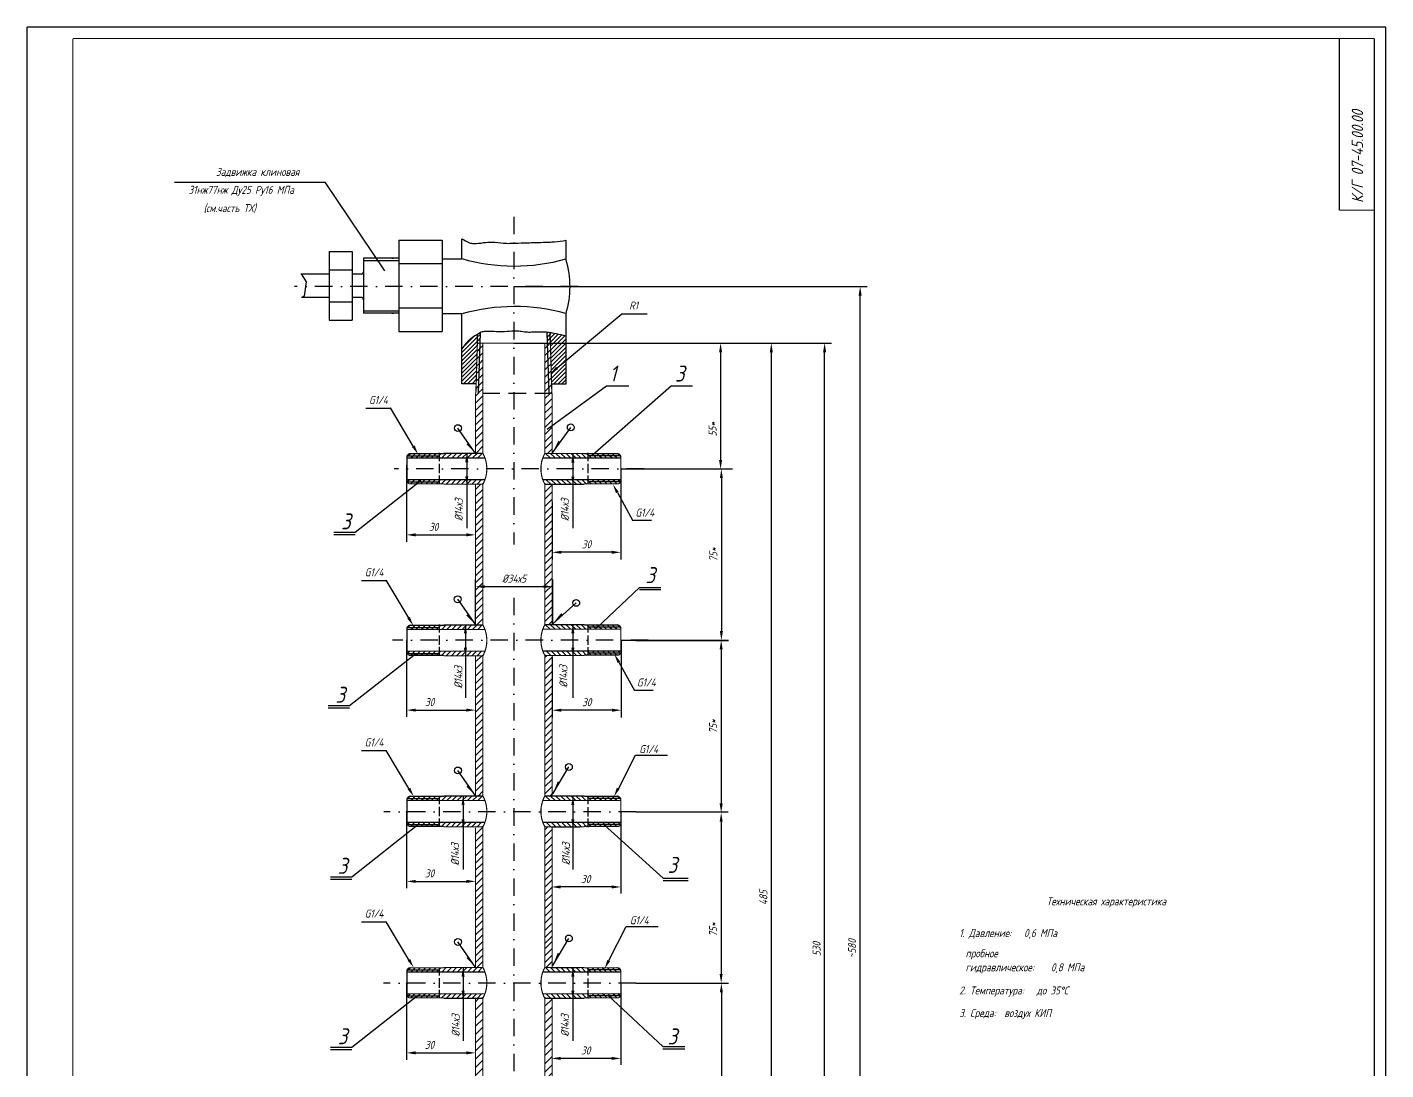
# Model space of a CAD drawing. Extents: x 124 to 1388, y 594 to 1439.
# Drawn here: x 124 to 718, y 983 to 1439 of the extents above; entities that cross this region are included whole.
import ezdxf
from ezdxf.enums import TextEntityAlignment as Align

# ---------------------------------------------------------------- set-up
doc = ezdxf.new("R2010")
doc.units = 0
doc.header["$LTSCALE"] = 0.6
doc.header["$MEASUREMENT"] = 0
doc.linetypes.add('DASHDOT', pattern=[25.4, 12.7, -6.35, 0, -6.35])
doc.linetypes.add('DASHED', pattern=[19.05, 12.7, -6.35])
doc.layers.get('0').update_dxf_attribs({"linetype": 'CONTINUOUS'})
doc.layers.get('DEFPOINTS').update_dxf_attribs({"linetype": 'CONTINUOUS'})
doc.styles.add('ROMANC', font='romanc', dxfattribs={"width": 0.8, "oblique": 15, "height": 3.5})
doc.dimstyles.get("Standard").update_dxf_attribs({"dimtxt": 0.18, "dimasz": 0.18, "dimexe": 0.18, "dimexo": 0.0625, "dimgap": 0.09, "dimtad": 0, "dimtih": 1, "dimtoh": 1, "dimdec": 4, "dimzin": 0, "dimdsep": 46, "dimtxsty": 'Standard', "dimcen": 0.09, "dimadec": 0, "dimazin": 0, "dimtfac": 1, "dimtdec": 4, "dimtofl": 0, "dimtmove": 0, "dimatfit": 3, "dimfxl": 0, "dimtolj": 1, "dimtzin": 0, "dimarcsym": 0})

# ---------------------------------------------------------------- blocks, each defined once
blk = doc.blocks.new('*X7')
at = {"color": 0}
for p, q in [((499.24, 495.65), (500.71, 497.12)), ((499.24, 492.06), (502.44, 495.26)), ((529.54, 493.62), (532.74, 496.82)), ((529.54, 490.03), (532.74, 493.23)), ((499.24, 488.46), (502.44, 491.66)), ((499.24, 484.87), (502.44, 488.07)), ((529.54, 486.43), (532.74, 489.63)), ((499.24, 481.28), (502.44, 484.48)), ((529.54, 482.84), (532.74, 486.04)), ((529.54, 479.25), (532.74, 482.45)), ((499.24, 477.69), (502.44, 480.89)), ((499.24, 474.1), (502.44, 477.3)), ((529.54, 475.66), (532.74, 478.86)), ((529.54, 472.07), (532.74, 475.27)), ((499.24, 470.5), (502.44, 473.7)), ((499.24, 466.91), (502.44, 470.11)), ((529.54, 468.47), (532.74, 471.67)), ((499.24, 463.32), (502.44, 466.52)), ((529.54, 464.88), (532.74, 468.08)), ((529.54, 461.29), (532.74, 464.49)), ((499.24, 459.73), (502.44, 462.93)), ((499.24, 456.13), (502.44, 459.33)), ((529.54, 457.7), (532.74, 460.9)), ((499.24, 452.54), (502.44, 455.74)), ((499.24, 448.95), (502.44, 452.15)), ((529.54, 454.11), (532.74, 457.31)), ((529.54, 450.51), (532.74, 453.71)), ((499.24, 445.36), (502.44, 448.56)), ((529.54, 446.92), (532.74, 450.12)), ((529.54, 443.33), (532.74, 446.53)), ((499.24, 441.77), (502.44, 444.97)), ((499.24, 438.17), (502.44, 441.37)), ((529.54, 439.74), (532.74, 442.94)), ((500.27, 435.62), (502.44, 437.78)), ((529.54, 436.15), (532.74, 439.35)), ((532.6, 435.62), (532.74, 435.75))]:
    blk.add_line(p, q, dxfattribs=at)
blk = doc.blocks.new('*D9')
at = {"color": 0, "linetype": 'ByBlock'}
for p, q in [((337.13, 1300.62), (475.98, 1300.62)), ((472.98, 774.54), (472.98, 1296.62)), ((337.13, 770.54), (475.98, 770.54))]:
    blk.add_line(p, q, dxfattribs=at)
for points in [[(472.32, 1296.62), (473.65, 1296.62), (472.98, 1300.62)], [(472.32, 774.54), (473.65, 774.54), (472.98, 770.54)]]:
    blk.add_solid(points, dxfattribs=at)
at = {"layer": 'DEFPOINTS', "color": 0, "linetype": 'ByBlock'}
for p in [(337.13, 1300.62), (472.98, 1300.62), (337.13, 770.54)]:
    blk.add_point(p, dxfattribs=at)
at = {"color": 0, "linetype": 'ByBlock', "style": 'ROMANC', "oblique": 15, "width": 0.8}
blk.add_text('530', height=3.5, rotation=90, dxfattribs=at).set_placement((469.48, 1035.58), align=Align.MIDDLE_CENTER)
blk = doc.blocks.new('*D10')
at = {"color": 0, "linetype": 'ByBlock'}
for p, q in [((337.13, 1300.62), (452.68, 1300.62)), ((449.68, 1296.62), (449.68, 819.54)), ((337.13, 815.54), (452.68, 815.54))]:
    blk.add_line(p, q, dxfattribs=at)
for points in [[(449.02, 1296.62), (450.35, 1296.62), (449.68, 1300.62)], [(449.02, 819.54), (450.35, 819.54), (449.68, 815.54)]]:
    blk.add_solid(points, dxfattribs=at)
at = {"layer": 'DEFPOINTS', "color": 0, "linetype": 'ByBlock'}
for p in [(337.13, 1300.62), (337.13, 815.54), (449.68, 815.54)]:
    blk.add_point(p, dxfattribs=at)
at = {"color": 0, "linetype": 'ByBlock', "style": 'ROMANC', "oblique": 15, "width": 0.8}
blk.add_text('485', height=3.5, rotation=90, dxfattribs=at).set_placement((446.18, 1058.08), align=Align.MIDDLE_CENTER)
blk = doc.blocks.new('*D11')
at = {"color": 0, "linetype": 'ByBlock'}
for p, q in [((337.13, 1325.36), (491.52, 1325.36)), ((488.52, 750.08), (488.52, 1321.36)), ((337.13, 746.08), (491.52, 746.08))]:
    blk.add_line(p, q, dxfattribs=at)
for points in [[(487.85, 1321.36), (489.19, 1321.36), (488.52, 1325.36)], [(487.85, 750.08), (489.19, 750.08), (488.52, 746.08)]]:
    blk.add_solid(points, dxfattribs=at)
at = {"layer": 'DEFPOINTS', "color": 0, "linetype": 'ByBlock'}
for p in [(337.13, 1325.36), (488.52, 1325.36), (337.13, 746.08)]:
    blk.add_point(p, dxfattribs=at)
at = {"color": 0, "linetype": 'ByBlock', "style": 'ROMANC', "oblique": 15, "width": 0.8}
blk.add_text('~580', height=3.5, rotation=90, dxfattribs=at).set_placement((485.02, 1035.72), align=Align.MIDDLE_CENTER)
blk = doc.blocks.new('*X5')
at = {"color": 0}
for p, q in [((483.78, 596.09), (483.76, 596.12)), ((486.03, 596.09), (484.03, 598.09)), ((488.27, 596.09), (486.27, 598.09)), ((490.52, 596.09), (488.52, 598.09)), ((492.76, 596.09), (490.76, 598.09)), ((495.01, 596.09), (493.01, 598.09)), ((497.25, 596.09), (495.25, 598.09)), ((499.5, 596.09), (497.5, 598.09)), ((501.74, 596.09), (499.74, 598.09)), ((503.99, 596.09), (502.12, 597.96)), ((506.23, 596.09), (504.37, 597.96)), ((506.96, 597.62), (506.61, 597.96)), ((507.53, 597.04), (506.96, 597.62)), ((508.48, 596.09), (507.53, 597.04)), ((509.77, 597.04), (508.86, 597.96)), ((510.72, 596.09), (509.77, 597.04)), ((512.02, 597.04), (511.1, 597.96)), ((512.97, 596.09), (512.02, 597.04)), ((514.26, 597.04), (513.35, 597.96)), ((515.21, 596.09), (514.26, 597.04)), ((516.51, 597.04), (515.45, 598.1)), ((516.96, 596.6), (516.51, 597.04)), ((484.06, 584.59), (483.76, 584.89)), ((486.3, 584.59), (484.3, 586.59)), ((488.55, 584.59), (486.55, 586.59)), ((490.79, 584.59), (488.79, 586.59)), ((493.04, 584.59), (491.04, 586.59)), ((495.28, 584.59), (493.28, 586.59)), ((497.53, 584.59), (495.53, 586.59)), ((499.77, 584.59), (497.77, 586.59)), ((501.96, 584.65), (500.02, 586.59)), ((504.05, 584.8), (502.26, 586.59)), ((506.3, 584.8), (504.51, 586.59)), ((506.96, 586.39), (506.75, 586.59)), ((507.7, 585.64), (506.96, 586.39)), ((508.54, 584.8), (507.7, 585.64)), ((509.95, 585.64), (509, 586.59)), ((510.79, 584.8), (509.95, 585.64)), ((512.19, 585.64), (511.24, 586.59)), ((513.03, 584.8), (512.19, 585.64)), ((514.44, 585.64), (513.49, 586.59)), ((515.28, 584.8), (514.44, 585.64)), ((516.68, 585.64), (515.73, 586.59)), ((516.82, 585.51), (516.68, 585.64))]:
    blk.add_line(p, q, dxfattribs=at)
blk = doc.blocks.new('*X4')
at = {"color": 0}
for p, q in [((453.46, 506.89), (456.16, 509.59)), ((453.46, 503.75), (456.66, 506.95)), ((483.76, 508.9), (484.45, 509.59)), ((483.76, 505.76), (486.96, 508.96)), ((483.76, 502.61), (486.96, 505.81)), ((453.46, 500.6), (456.66, 503.8)), ((453.46, 497.46), (456.66, 500.66)), ((483.76, 499.47), (486.96, 502.67)), ((483.76, 496.33), (486.96, 499.53)), ((453.46, 494.32), (456.66, 497.52)), ((453.46, 491.17), (456.66, 494.37)), ((483.76, 493.19), (486.96, 496.39)), ((483.76, 490.04), (486.96, 493.24)), ((453.46, 488.03), (456.66, 491.23)), ((453.46, 484.89), (456.66, 488.09)), ((483.76, 486.9), (486.96, 490.1)), ((453.46, 481.74), (456.66, 484.94)), ((453.46, 478.6), (456.66, 481.8)), ((483.76, 483.76), (486.96, 486.96)), ((483.76, 480.61), (486.96, 483.81)), ((453.46, 475.46), (456.66, 478.66)), ((453.46, 472.31), (456.66, 475.51)), ((483.76, 477.47), (486.96, 480.67)), ((483.76, 474.33), (486.96, 477.53)), ((453.46, 469.17), (456.66, 472.37)), ((483.76, 471.18), (486.96, 474.38)), ((483.76, 468.04), (486.96, 471.24)), ((453.46, 466.03), (456.66, 469.23)), ((453.46, 462.89), (456.66, 466.09)), ((483.76, 464.9), (486.96, 468.1)), ((483.76, 461.75), (486.96, 464.95)), ((453.46, 459.74), (456.66, 462.94)), ((453.46, 456.6), (456.66, 459.8)), ((483.76, 458.61), (486.96, 461.81)), ((483.76, 455.47), (486.96, 458.67)), ((453.46, 453.46), (456.66, 456.66)), ((453.46, 450.31), (456.66, 453.51)), ((483.76, 452.33), (486.96, 455.53)), ((483.76, 449.18), (486.96, 452.38)), ((454.38, 448.09), (456.66, 450.37)), ((485.81, 448.09), (486.96, 449.24))]:
    blk.add_line(p, q, dxfattribs=at)
blk = doc.blocks.new('*X3')
at = {"color": 0}
for p, q in [((453.46, 582.32), (455.73, 584.59)), ((453.46, 579.18), (456.66, 582.38)), ((483.76, 584.33), (484.02, 584.59)), ((483.76, 581.19), (486.96, 584.39)), ((453.46, 576.04), (456.66, 579.24)), ((483.76, 578.05), (486.96, 581.25)), ((483.76, 574.91), (486.96, 578.11)), ((453.46, 572.89), (456.66, 576.09)), ((453.46, 569.75), (456.66, 572.95)), ((483.76, 571.76), (486.96, 574.96)), ((483.76, 568.62), (486.96, 571.82)), ((453.46, 566.61), (456.66, 569.81)), ((453.46, 563.46), (456.66, 566.66)), ((483.76, 565.48), (486.96, 568.68)), ((483.76, 562.33), (486.96, 565.53)), ((453.46, 560.32), (456.66, 563.52)), ((453.46, 557.18), (456.66, 560.38)), ((483.76, 559.19), (486.96, 562.39)), ((483.76, 556.05), (486.96, 559.25)), ((453.46, 554.03), (456.66, 557.23)), ((453.46, 550.89), (456.66, 554.09)), ((483.76, 552.9), (486.96, 556.1)), ((483.76, 549.76), (486.96, 552.96)), ((453.46, 547.75), (456.66, 550.95)), ((453.46, 544.61), (456.66, 547.81)), ((483.76, 546.62), (486.96, 549.82)), ((483.76, 543.47), (486.96, 546.67)), ((453.46, 541.46), (456.66, 544.66)), ((453.46, 538.32), (456.66, 541.52)), ((483.76, 540.33), (486.96, 543.53)), ((453.46, 535.18), (456.66, 538.38)), ((453.46, 532.03), (456.66, 535.23)), ((483.76, 537.19), (486.96, 540.39)), ((483.76, 534.05), (486.96, 537.25)), ((453.46, 528.89), (456.66, 532.09)), ((453.46, 525.75), (456.66, 528.95)), ((483.76, 530.9), (486.96, 534.1)), ((483.76, 527.76), (486.96, 530.96)), ((453.95, 523.09), (456.66, 525.8)), ((483.76, 524.62), (486.96, 527.82)), ((485.38, 523.09), (486.96, 524.67))]:
    blk.add_line(p, q, dxfattribs=at)
blk = doc.blocks.new('*X2')
at = {"color": 0}
for p, q in [((453.46, 623.18), (454.62, 624.34)), ((483.76, 622.05), (486.05, 624.34)), ((453.46, 620.04), (456.66, 623.24)), ((453.9, 617.34), (456.66, 620.1)), ((483.76, 618.91), (486.96, 622.11)), ((485.33, 617.34), (486.96, 618.97)), ((453.46, 616.9), (453.9, 617.34)), ((453.46, 613.75), (456.66, 616.95)), ((453.46, 610.61), (456.66, 613.81)), ((483.76, 615.77), (485.33, 617.34)), ((483.76, 612.62), (486.96, 615.82)), ((483.76, 609.48), (486.96, 612.68)), ((453.46, 607.47), (456.66, 610.67)), ((453.46, 604.32), (456.66, 607.52)), ((483.76, 606.34), (486.96, 609.54)), ((483.76, 603.19), (486.96, 606.39)), ((453.46, 601.18), (456.66, 604.38)), ((453.51, 598.09), (456.66, 601.24)), ((483.76, 600.05), (486.96, 603.25)), ((484.94, 598.09), (486.96, 600.11))]:
    blk.add_line(p, q, dxfattribs=at)
blk = doc.blocks.new('*X1')
at = {"color": 0}
for p, q in [((454.13, 642.72), (455.37, 643.96)), ((454.23, 645.96), (454.62, 646.34)), ((455.27, 640.72), (456.66, 642.1)), ((455.37, 643.96), (456.66, 645.24)), ((483.76, 644.05), (485, 645.3)), ((483.76, 640.91), (485.09, 642.25)), ((485, 645.3), (486.05, 646.34)), ((485.09, 642.25), (486.26, 643.41)), ((453.94, 636.24), (455.18, 637.48)), ((454.04, 639.48), (455.27, 640.72)), ((455.08, 634.24), (456.66, 635.81)), ((455.18, 637.48), (456.66, 638.96)), ((483.76, 637.77), (485.18, 639.19)), ((483.76, 634.62), (485.27, 636.14)), ((485.18, 639.19), (486.35, 640.36)), ((485.27, 636.14), (486.44, 637.31)), ((453.75, 629.76), (454.99, 631)), ((453.85, 633), (455.08, 634.24)), ((454.99, 631), (456.66, 632.67)), ((483.76, 631.48), (485.36, 633.09)), ((483.76, 628.34), (485.45, 630.03)), ((485.36, 633.09), (486.53, 634.25)), ((485.45, 630.03), (486.62, 631.2)), ((453.66, 626.53), (454.89, 627.76)), ((454.62, 624.34), (454.8, 624.52)), ((454.8, 624.52), (456.66, 626.38)), ((454.89, 627.76), (456.66, 629.53)), ((483.76, 625.2), (485.54, 626.98)), ((485.54, 626.98), (486.71, 628.15)), ((486.05, 624.34), (486.8, 625.09))]:
    blk.add_line(p, q, dxfattribs=at)
blk = doc.blocks.new('*X0')
at = {"color": 0}
for p, q in [((1209.95, 1251.26), (1210.13, 1251.44)), ((1210.01, 1249.52), (1211.17, 1250.69)), ((1210.06, 1247.77), (1211.22, 1248.94)), ((1210.85, 1246.78), (1211.28, 1247.2))]:
    blk.add_line(p, q, dxfattribs=at)

msp = doc.modelspace()

# ---------------------------------------------------------------- linework, layer by layer
for p, q in [((124.3437, 597.80823), (124.3437, 1438.80823)), ((718.3437, 1438.80823), (124.3437, 1438.80823)), ((718.3437, 597.80823), (718.3437, 1438.80823)), ((188.69164, 1371.056), (254.45337, 1371.056)), ((254.45337, 1371.056), (280.5703, 1332.20963)), ((286.8023, 1345.70863), (286.8023, 1305.70863)), ((286.8023, 1345.70863), (305.8023, 1345.70863)), ((305.8023, 1345.70863), (305.8023, 1305.70863)), ((314.3873, 1337.35641), (314.3873, 1346.20663)), ((359.9233, 1337.10156), (359.9233, 1345.64408)), ((256.3703, 1340.70863), (256.3703, 1310.70863)), ((266.3703, 1340.70863), (266.3703, 1310.70863)), ((286.8023, 1337.70863), (271.3703, 1337.70863)), ((271.3703, 1337.70863), (271.3703, 1313.70863)), ((271.3703, 1336.69941), (286.8023, 1336.69941)), ((283.7643, 1337.70863), (284.4643, 1337.70863)), ((314.3873, 1337.35641), (305.8023, 1337.35641)), ((256.3703, 1330.83863), (243.94289, 1330.83863)), ((270.3703, 1330.83863), (266.3703, 1330.83863)), ((286.8023, 1335.41863), (305.8023, 1335.41863)), ((256.3703, 1320.57863), (244.24308, 1320.57863)), ((270.3703, 1320.57863), (266.3703, 1320.57863)), ((271.3703, 1314.71784), (286.8023, 1314.71784)), ((286.8023, 1313.70863), (271.3703, 1313.70863)), ((283.7643, 1313.70863), (284.4643, 1313.70863)), ((286.8023, 1315.99863), (305.8023, 1315.99863)), ((314.3873, 1313.36584), (305.8023, 1313.36584)), ((314.3873, 1282.84263), (314.3873, 1313.36584)), ((355.99807, 1289.7283), (384.3733, 1313.35763)), ((359.9233, 1311.64563), (359.9233, 1313.52169)), ((359.9233, 1282.84263), (359.9233, 1313.52169)), ((384.3733, 1313.35763), (395.3803, 1313.35763)), ((286.8023, 1305.70863), (305.8023, 1305.70863)), ((321.15986, 1300.61863), (321.27457, 1304.51575)), ((321.71178, 1278.58332), (322.49375, 1305.14973)), ((352.54082, 1278.58332), (351.75411, 1305.31068)), ((353.09274, 1300.61863), (352.95965, 1305.14038)), ((320.4393, 1282.84263), (314.3873, 1282.84263)), ((351.6833, 1262.96863), (377.6793, 1281.91163)), ((353.8713, 1282.84263), (359.9233, 1282.84263)), ((405.99626, 1281.91163), (371.3833, 1251.48963)), ((377.6793, 1281.91163), (387.4273, 1281.91163)), ((405.99626, 1281.91163), (415.1743, 1281.91163)), ((272.3613, 1272.14863), (283.4273, 1272.14863)), ((293.16322, 1255.51718), (283.18229, 1272.24335)), ((320.56577, 1252.17463), (312.68524, 1263.42801)), ((353.98265, 1252.59415), (362.02055, 1263.73567)), ((304.68, 1249.04837), (304.68, 1252.55937)), ((304.68, 1243.66537), (304.68, 1247.81037)), ((305.3763, 1252.25413), (305.3763, 1252.38863)), ((323.5763, 1252.38963), (323.5763, 1252.38863)), ((368.8763, 1252.23413), (368.8763, 1252.36863)), ((369.592, 1249.04837), (369.592, 1252.55937)), ((369.592, 1243.66537), (369.592, 1247.81037)), ((304.68, 1239.05937), (304.68, 1242.73737)), ((369.592, 1239.05937), (369.592, 1242.73737)), ((390.4643, 1245.61863), (432.6443, 1245.61863)), ((296.50212, 1240.38325), (267.75248, 1217.73055)), ((305.3763, 1238.88863), (305.3763, 1239.09713)), ((368.8763, 1238.86863), (368.8763, 1239.07713)), ((382.36445, 1235.31086), (389.20016, 1222.94694)), ((267.75248, 1217.73055), (258.35356, 1217.73055)), ((397.3343, 1223.02463), (389.3713, 1223.02463)), ((267.75248, 1216.73055), (258.35356, 1216.73055)), ((270.4833, 1196.79563), (281.5493, 1196.79563)), ((291.28522, 1180.16418), (281.30429, 1196.89035)), ((320.46177, 1177.31763), (312.58124, 1188.57101)), ((373.2673, 1175.89463), (392.0183, 1193.78163)), ((392.0183, 1193.78163), (401.3943, 1193.78163)), ((392.0183, 1192.78163), (401.3943, 1192.78163)), ((354.09634, 1177.89218), (364.38864, 1186.99218)), ((304.68, 1174.03337), (304.68, 1177.54437)), ((305.3763, 1177.19713), (305.3763, 1177.33163)), ((368.8763, 1177.32313), (368.8763, 1177.45763)), ((369.592, 1173.99537), (369.592, 1177.50637)), ((304.68, 1168.65037), (304.68, 1172.79537)), ((369.592, 1168.61237), (369.592, 1172.75737)), ((294.05447, 1164.55734), (265.30484, 1141.90465)), ((304.68, 1164.04437), (304.68, 1167.72237)), ((369.592, 1164.00637), (369.592, 1167.68437)), ((305.3763, 1163.83163), (305.3763, 1164.04013)), ((368.8763, 1163.95763), (368.8763, 1164.16613)), ((383.02545, 1161.01786), (389.86116, 1148.65394)), ((397.9953, 1148.73163), (390.0323, 1148.73163)), ((265.30484, 1141.90465), (255.90591, 1141.90465)), ((265.30484, 1140.90465), (255.90591, 1140.90465)), ((270.4573, 1122.40863), (281.33481, 1122.40863)), ((291.25922, 1105.77718), (281.33481, 1122.40863)), ((382.72261, 1105.41851), (390.2903, 1120.30863)), ((390.2903, 1120.30863), (404.3613, 1120.30863)), ((320.54777, 1102.42963), (312.66724, 1113.68301)), ((354.15423, 1103.40356), (361.18613, 1115.20583)), ((304.68, 1099.01737), (304.68, 1102.52837)), ((305.3763, 1102.39013), (305.3763, 1102.52463)), ((368.8763, 1102.39013), (368.8763, 1102.52463)), ((369.592, 1098.93937), (369.592, 1102.45037)), ((304.68, 1093.63437), (304.68, 1097.77937)), ((369.592, 1093.55637), (369.592, 1097.70137)), ((390.4643, 1095.61863), (430.8393, 1095.61863)), ((295.03353, 1089.70984), (266.2839, 1067.05715)), ((304.68, 1089.02837), (304.68, 1092.70637)), ((305.3763, 1089.02463), (305.3763, 1089.23313)), ((368.8763, 1089.02463), (368.8763, 1089.23313)), ((369.592, 1088.95037), (369.592, 1092.62837)), ((376.5473, 1089.97063), (402.4093, 1066.54263)), ((266.2839, 1067.05715), (256.88498, 1067.05715)), ((266.2839, 1066.05715), (256.88498, 1066.05715)), ((402.4093, 1066.54263), (413.3889, 1066.54263)), ((402.4093, 1065.54263), (413.3889, 1065.54263)), ((270.4573, 1047.51563), (281.33481, 1047.51563)), ((291.25922, 1030.88418), (281.33481, 1047.51563)), ((378.61261, 1030.55151), (386.1803, 1045.44163)), ((386.1803, 1045.44163), (400.2513, 1045.44163)), ((354.15423, 1028.40356), (361.18613, 1040.20583)), ((320.54777, 1027.42963), (312.66724, 1038.68301)), ((304.68, 1024.03437), (304.68, 1027.54537)), ((304.68, 1018.65137), (304.68, 1022.79637)), ((305.3763, 1027.39013), (305.3763, 1027.52463)), ((368.8763, 1027.39013), (368.8763, 1027.52463)), ((369.592, 1023.98937), (369.592, 1027.50037)), ((369.592, 1018.60637), (369.592, 1022.75137)), ((304.68, 1014.04537), (304.68, 1017.72337)), ((369.592, 1014.00037), (369.592, 1017.67837)), ((390.4643, 1020.61863), (412.2613, 1020.61863)), ((295.03353, 1015.16951), (266.2839, 992.51682)), ((305.3763, 1014.02463), (305.3763, 1014.23313)), ((368.8763, 1014.02463), (368.8763, 1014.23313)), ((378.2958, 1015.26394), (402.22848, 992.98873)), ((266.2839, 992.51682), (256.88498, 992.51682)), ((402.22848, 992.98873), (411.84848, 992.98873)), ((402.22848, 991.98873), (411.84848, 991.98873)), ((266.2839, 991.51682), (256.88498, 991.51682))]:
    msp.add_line(p, q)
at = {"linetype": 'DASHDOT'}
for p, q in [((337.1263, 1355.89851), (337.1263, 1212.47063)), ((365.1653, 1325.42063), (241.1823, 1325.42063)), ((394.0443, 1245.61863), (284.8153, 1245.61863)), ((337.1263, 1189.18963), (337.1263, 724.55531)), ((395.8943, 1170.61863), (283.9923, 1170.61863)), ((390.4643, 1095.61863), (280.2393, 1095.61863)), ((390.4643, 1020.61863), (280.17283, 1020.61863)), ((390.4643, 1020.61863), (281.7103, 1020.61863))]:
    msp.add_line(p, q, dxfattribs=at)
at = {"linetype": 'Continuous'}
for p, q in [((256.3703, 1340.70863), (266.3703, 1340.70863)), ((256.3703, 1332.70863), (266.3703, 1332.70863)), ((256.3703, 1318.70863), (266.3703, 1318.70863)), ((256.3703, 1310.70863), (266.3703, 1310.70863)), ((290.3763, 1251.33863), (304.68, 1251.33863)), ((383.8763, 1251.31863), (369.592, 1251.31863)), ((290.3763, 1239.93863), (304.68, 1239.93863)), ((383.8763, 1239.91863), (369.592, 1239.91863)), ((290.3763, 1176.28163), (304.68, 1176.28163)), ((383.8763, 1176.40763), (369.592, 1176.40763)), ((290.3763, 1164.88163), (304.68, 1164.88163)), ((383.8763, 1165.00763), (369.592, 1165.00763)), ((290.3763, 1101.47463), (304.68, 1101.47463)), ((383.8763, 1101.47463), (369.592, 1101.47463)), ((290.3763, 1090.07463), (304.68, 1090.07463)), ((383.8763, 1090.07463), (369.592, 1090.07463)), ((290.3763, 1026.47463), (304.68, 1026.47463)), ((383.8763, 1026.47463), (369.592, 1026.47463)), ((290.3763, 1015.07463), (304.68, 1015.07463)), ((383.8763, 1015.07463), (369.592, 1015.07463))]:
    msp.add_line(p, q, dxfattribs=at)
at = {"color": 0}
for p, q in [((314.3873, 1296.47063), (321.23945, 1303.32278)), ((314.3873, 1294.67457), (321.18498, 1301.47226)), ((314.58701, 1298.46639), (319.54321, 1303.42259)), ((321.18498, 1301.47226), (322.42191, 1302.70919)), ((321.23945, 1303.32278), (322.47638, 1304.55971)), ((352.97767, 1304.52812), (353.50416, 1305.05461)), ((353.02902, 1302.78343), (355.03023, 1304.78464)), ((353.08038, 1301.03873), (356.52011, 1304.47847)), ((353.13173, 1299.29403), (357.9757, 1304.13801)), ((353.18308, 1297.54934), (359.39868, 1303.76493)), ((353.23444, 1295.80464), (359.9233, 1302.4935)), ((314.3873, 1292.87852), (321.13051, 1299.62174)), ((314.3873, 1291.08247), (321.07605, 1297.77122)), ((314.3873, 1289.28642), (321.02158, 1295.9207)), ((322.1274, 1300.61863), (322.36744, 1300.85867)), ((353.28579, 1294.05994), (359.9233, 1300.69745)), ((353.33715, 1292.31524), (359.9233, 1298.9014)), ((353.3885, 1290.57055), (359.9233, 1297.10535)), ((353.43986, 1288.82585), (359.9233, 1295.30929)), ((314.3873, 1287.49037), (320.96711, 1294.07018)), ((314.3873, 1285.69432), (320.91264, 1292.21966)), ((314.3873, 1283.89827), (320.85817, 1290.36914)), ((353.49121, 1287.08115), (359.9233, 1293.51324)), ((353.54256, 1285.33646), (359.9233, 1291.71719)), ((353.59392, 1283.59176), (359.9233, 1289.92114)), ((315.12771, 1282.84263), (320.8037, 1288.51862)), ((316.92376, 1282.84263), (320.74923, 1286.6681)), ((318.87376, 1282.84263), (320.69009, 1284.65896)), ((354.64084, 1282.84263), (359.9233, 1288.12509)), ((356.43689, 1282.84263), (359.9233, 1286.32904)), ((358.09489, 1282.84263), (359.9233, 1284.67104)), ((290.3763, 1245.33774), (290.07541, 1245.63863)), ((290.3763, 1245.33774), (290.07541, 1245.63863)), ((383.8763, 1245.31774), (384.17719, 1245.61863)), ((290.3763, 1170.28074), (290.07541, 1170.58163)), ((290.3763, 1170.28074), (290.07541, 1170.58163)), ((290.3763, 1095.47374), (290.07541, 1095.77463)), ((290.3763, 1095.47374), (290.07541, 1095.77463)), ((383.8763, 1095.47374), (384.17719, 1095.77463)), ((320.3763, 1085.729), (323.51593, 1088.86863)), ((350.6763, 1087.74119), (351.80373, 1088.86863)), ((350.6763, 1084.5981), (353.8763, 1087.7981)), ((320.3763, 1082.58591), (323.5763, 1085.78591)), ((320.3763, 1079.44282), (323.5763, 1082.64282)), ((350.6763, 1081.45501), (353.8763, 1084.65501)), ((350.6763, 1078.31192), (353.8763, 1081.51192)), ((320.3763, 1076.29973), (323.5763, 1079.49973)), ((320.3763, 1073.15664), (323.5763, 1076.35664)), ((350.6763, 1075.16884), (353.8763, 1078.36884)), ((350.6763, 1072.02575), (353.8763, 1075.22575)), ((320.3763, 1070.01355), (323.5763, 1073.21355)), ((320.3763, 1066.87046), (323.5763, 1070.07046)), ((350.6763, 1068.88266), (353.8763, 1072.08266)), ((320.3763, 1063.72737), (323.5763, 1066.92737)), ((320.3763, 1060.58428), (323.5763, 1063.78428)), ((350.6763, 1065.73957), (353.8763, 1068.93957)), ((350.6763, 1062.59648), (353.8763, 1065.79648)), ((320.3763, 1057.44119), (323.5763, 1060.64119)), ((320.3763, 1054.2981), (323.5763, 1057.4981)), ((350.6763, 1059.45339), (353.8763, 1062.65339)), ((350.6763, 1056.3103), (353.8763, 1059.5103)), ((320.3763, 1051.15501), (323.5763, 1054.35501)), ((350.6763, 1053.16721), (353.8763, 1056.36721)), ((350.6763, 1050.02412), (353.8763, 1053.22412)), ((320.3763, 1048.01192), (323.5763, 1051.21192)), ((320.3763, 1044.86884), (323.5763, 1048.06884)), ((350.6763, 1046.88103), (353.8763, 1050.08103)), ((350.6763, 1043.73794), (353.8763, 1046.93794)), ((320.3763, 1041.72575), (323.5763, 1044.92575)), ((320.3763, 1038.58266), (323.5763, 1041.78266)), ((350.70008, 1040.61863), (353.8763, 1043.79485)), ((350.70008, 1038.00063), (353.8763, 1041.17685)), ((353.84317, 1040.61863), (353.8763, 1040.65176)), ((320.3763, 1035.70266), (323.5763, 1038.90266)), ((320.3763, 1032.56066), (323.5763, 1035.76066)), ((350.6393, 1035.70266), (353.8393, 1038.90266)), ((350.6393, 1032.56066), (353.8393, 1035.76066)), ((320.3763, 1029.68066), (323.5763, 1032.88066)), ((320.97027, 1027.52463), (323.5763, 1030.13066)), ((350.6393, 1029.68066), (353.8393, 1032.88066)), ((351.23327, 1027.52463), (353.8393, 1030.13066)), ((290.3763, 1020.47374), (290.07541, 1020.77463)), ((290.3763, 1020.47374), (290.07541, 1020.77463))]:
    msp.add_line(p, q, dxfattribs=at)
at = {"color": 0, "linetype": 'ByBlock'}
for p, q in [((337.1263, 1300.61863), (432.6443, 1300.61863)), ((427.5003, 1296.61863), (427.5003, 1249.08489)), ((316.5403, 1252.38863), (316.5403, 1238.20363)), ((362.9163, 1252.36863), (362.9163, 1238.20363)), ((290.23141, 1247.19363), (290.23141, 1213.74463)), ((383.8763, 1245.61863), (383.8763, 1205.92463)), ((383.8763, 1245.61863), (431.0333, 1245.61863)), ((427.8533, 1241.61863), (427.8533, 1174.61863)), ((316.5403, 1238.20363), (316.5403, 1230.20363)), ((362.9163, 1238.20363), (362.9163, 1230.20363)), ((316.5403, 1230.20363), (316.5403, 1219.61963)), ((353.8763, 1231.15041), (353.8763, 1205.92463)), ((362.9163, 1230.20363), (362.9163, 1219.61963)), ((294.23141, 1216.74463), (317.03076, 1216.74463)), ((379.8763, 1209.10463), (357.8763, 1209.10463)), ((320.3763, 1177.43969), (320.3763, 1197.28063)), ((324.3763, 1194.10063), (350.09634, 1194.10063)), ((354.09634, 1177.89218), (354.09634, 1197.28063)), ((315.9463, 1177.60263), (315.9463, 1164.10263)), ((362.9163, 1177.60263), (362.9163, 1164.10263)), ((290.23141, 1170.54063), (290.23141, 1137.09163)), ((383.8763, 1170.61863), (431.0333, 1170.61863)), ((384.08819, 1170.61863), (384.08819, 1136.85763)), ((390.4643, 1170.60889), (430.9273, 1170.60889)), ((390.4643, 1170.60889), (412.1403, 1170.60889)), ((427.7473, 1166.60889), (427.7473, 1099.24089)), ((315.9463, 1164.10263), (315.9463, 1156.10263)), ((353.8763, 1163.23226), (353.8763, 1136.85763)), ((362.9163, 1164.10263), (362.9163, 1156.10263)), ((315.9463, 1156.10263), (315.9463, 1145.51863)), ((362.9163, 1156.10263), (362.9163, 1145.51863)), ((294.23141, 1140.09163), (317.03076, 1140.09163)), ((380.08819, 1140.03763), (357.8763, 1140.03763)), ((314.9153, 1102.52463), (314.9153, 1089.02463)), ((353.8763, 1102.52463), (365.9163, 1102.52463)), ((362.9163, 1102.52463), (362.9163, 1089.02463)), ((290.23141, 1095.61863), (290.23141, 1062.16963)), ((383.8763, 1095.61863), (383.8763, 1059.88163)), ((314.9153, 1089.02463), (314.9153, 1081.02463)), ((353.22184, 1089.02463), (365.9163, 1089.02463)), ((362.9163, 1089.02463), (362.9163, 1081.02463)), ((427.7473, 1091.24089), (427.7473, 1024.61863)), ((314.9153, 1081.02463), (314.9153, 1070.44063)), ((362.9163, 1081.02463), (362.9163, 1070.44063)), ((294.23141, 1065.16963), (317.03076, 1065.16963)), ((379.8763, 1062.73163), (357.22184, 1062.73163)), ((314.9153, 1027.52463), (314.9153, 1014.02463)), ((353.8763, 1027.52463), (365.9163, 1027.52463)), ((362.9163, 1027.52463), (362.9163, 1014.02463)), ((290.23141, 1020.61863), (290.23141, 987.16963)), ((383.8763, 1020.61863), (383.8763, 984.88163)), ((390.4643, 1020.61863), (431.0313, 1020.61863)), ((390.4643, 1020.61863), (430.9273, 1020.61863)), ((427.8513, 1016.61863), (427.8513, 949.61863)), ((314.9153, 1014.02463), (314.9153, 1006.02463)), ((353.22184, 1014.02463), (365.9163, 1014.02463)), ((362.9163, 1014.02463), (362.9163, 1006.02463)), ((314.9153, 1006.02463), (314.9153, 995.44063)), ((362.9163, 1006.02463), (362.9163, 995.44063)), ((294.23141, 990.16963), (317.03076, 990.16963)), ((379.8763, 987.73163), (357.22184, 987.73163))]:
    msp.add_line(p, q, dxfattribs=at)
at = {"linetype": 'DASHED'}
msp.add_line((353.8763, 1278.61863), (320.3763, 1278.61863), dxfattribs=at)
for points, const_width in [([(144.3437, 602.80823), (144.3437, 1433.80823)], 0.5), ([(713.3437, 1433.80823), (144.3437, 1433.80823)], 0.5), ([(698.0029, 1358.75323), (698.0029, 1434.06323)], 0.5), ([(713.3437, 602.80823), (713.3437, 1433.80823)], 0.5), ([(698.0029, 1358.75323), (713.0029, 1358.75323)], 0.5), ([(320.5123, 1278.61863), (321.15986, 1300.61863)], 0.5), ([(353.09274, 1300.61863), (321.15986, 1300.61863)], 0.5), ([(323.5763, 1252.38863), (323.5763, 1300.61863)], 0.5), ([(350.6763, 1252.36863), (350.6763, 1300.61863)], 0.5), ([(353.7403, 1278.61863), (353.09274, 1300.61863)], 0.5), ([(320.3763, 1252.36863), (320.3763, 1278.61863)], 0.5), ([(353.8763, 1252.36863), (353.8763, 1278.61863)], 0.5), ([(290.3763, 1251.33863), (291.2918, 1252.25413)], 0.5), ([(290.3763, 1239.93863), (290.3763, 1251.33863)], 0.5), ([(290.3763, 1250.38863), (324.48019, 1250.38863)], 0.5), ([(291.2918, 1252.25413), (306.3763, 1252.25413)], 0.5), ([(291.93896, 1252.3499), (292.03405, 1252.25413)], 0.5), ([(305.3763, 1252.25413), (305.3763, 1252.38863)], 0.5), ([(306.3763, 1252.38863), (323.5763, 1252.38863)], 0.5), ([(306.3763, 1252.25413), (306.3763, 1252.38863)], 0.5), ([(383.8763, 1250.36863), (349.77241, 1250.36863)], 0.5), ([(367.8763, 1252.36863), (350.6763, 1252.36863)], 0.5), ([(367.8763, 1252.23413), (367.8763, 1252.36863)], 0.5), ([(382.9608, 1252.23413), (367.8763, 1252.23413)], 0.5), ([(368.8763, 1252.23413), (368.8763, 1252.36863)], 0.5), ([(383.8763, 1251.31863), (382.9608, 1252.23413)], 0.5), ([(383.8763, 1239.91863), (383.8763, 1251.31863)], 0.5), ([(290.3763, 1240.88863), (324.48019, 1240.88863)], 0.5), ([(290.3763, 1239.93863), (291.2178, 1239.09713)], 0.5), ([(291.2178, 1239.09713), (306.3763, 1239.09713)], 0.5), ([(291.93896, 1239.07335), (291.96257, 1239.09713)], 0.25), ([(305.3763, 1238.88863), (305.3763, 1239.09713)], 0.5), ([(306.3763, 1238.88863), (306.3763, 1239.09713)], 0.5), ([(306.3763, 1238.88863), (323.5763, 1238.88863)], 0.5), ([(320.3763, 1177.73263), (320.3763, 1238.92563)], 0.5), ([(320.3763, 1177.36863), (320.3763, 1238.86863)], 0.5), ([(323.5763, 1177.58163), (323.5763, 1238.88863)], 0.5), ([(323.5763, 1177.33163), (323.5763, 1238.88863)], 0.5), ([(383.8763, 1240.86863), (349.77241, 1240.86863)], 0.5), ([(350.6763, 1177.45763), (350.6763, 1238.86863)], 0.5), ([(367.8763, 1238.86863), (350.6763, 1238.86863)], 0.5), ([(353.8763, 1177.36863), (353.8763, 1238.86863)], 0.5), ([(383.0348, 1239.07713), (367.8763, 1239.07713)], 0.5), ([(367.8763, 1238.86863), (367.8763, 1239.07713)], 0.5), ([(368.8763, 1238.86863), (368.8763, 1239.07713)], 0.5), ([(382.31364, 1239.05335), (382.29003, 1239.07713)], 0.25), ([(383.8763, 1239.91863), (383.0348, 1239.07713)], 0.5), ([(290.3763, 1176.28163), (291.2918, 1177.19713)], 0.5), ([(290.3763, 1164.88163), (290.3763, 1176.28163)], 0.5), ([(291.2918, 1177.19713), (306.3763, 1177.19713)], 0.5), ([(291.93896, 1177.2929), (292.03405, 1177.19713)], 0.5), ([(305.3763, 1177.19713), (305.3763, 1177.33163)], 0.5), ([(306.3763, 1177.33163), (323.5763, 1177.33163)], 0.5), ([(306.3763, 1177.19713), (306.3763, 1177.33163)], 0.5), ([(367.8763, 1177.45763), (350.6763, 1177.45763)], 0.5), ([(367.8763, 1177.32313), (367.8763, 1177.45763)], 0.5), ([(382.9608, 1177.32313), (367.8763, 1177.32313)], 0.5), ([(368.8763, 1177.32313), (368.8763, 1177.45763)], 0.5), ([(383.8763, 1176.40763), (382.9608, 1177.32313)], 0.5), ([(383.8763, 1165.00763), (383.8763, 1176.40763)], 0.5), ([(290.3763, 1175.33163), (324.48019, 1175.33163)], 0.5), ([(383.8763, 1175.45763), (349.77241, 1175.45763)], 0.5), ([(290.3763, 1165.83163), (324.48019, 1165.83163)], 0.5), ([(290.3763, 1164.88163), (291.2178, 1164.04013)], 0.5), ([(291.2178, 1164.04013), (306.3763, 1164.04013)], 0.5), ([(305.3763, 1163.83163), (305.3763, 1164.04013)], 0.5), ([(306.3763, 1163.83163), (306.3763, 1164.04013)], 0.5), ([(383.8763, 1165.95763), (349.77241, 1165.95763)], 0.5), ([(383.0348, 1164.16613), (367.8763, 1164.16613)], 0.5), ([(367.8763, 1163.95763), (367.8763, 1164.16613)], 0.5), ([(368.8763, 1163.95763), (368.8763, 1164.16613)], 0.5), ([(382.31364, 1164.14235), (382.29003, 1164.16613)], 0.25), ([(383.8763, 1165.00763), (383.0348, 1164.16613)], 0.5), ([(291.93896, 1164.01635), (291.96257, 1164.04013)], 0.25), ([(306.3763, 1163.83163), (323.5763, 1163.83163)], 0.5), ([(320.3763, 1102.67563), (320.3763, 1163.86863)], 0.5), ([(323.5763, 1102.52463), (323.5763, 1163.83163)], 0.5), ([(350.6763, 1102.52463), (350.6763, 1163.95763)], 0.5), ([(367.8763, 1163.95763), (350.6763, 1163.95763)], 0.5), ([(353.8763, 1102.36863), (353.8763, 1163.86863)], 0.5), ([(290.3763, 1101.47463), (291.2918, 1102.39013)], 0.5), ([(290.3763, 1090.07463), (290.3763, 1101.47463)], 0.5), ([(290.3763, 1100.52463), (324.48019, 1100.52463)], 0.5), ([(291.2918, 1102.39013), (306.3763, 1102.39013)], 0.5), ([(291.93896, 1102.4859), (292.03405, 1102.39013)], 0.5), ([(305.3763, 1102.39013), (305.3763, 1102.52463)], 0.5), ([(306.3763, 1102.52463), (323.5763, 1102.52463)], 0.5), ([(306.3763, 1102.39013), (306.3763, 1102.52463)], 0.5), ([(383.8763, 1100.52463), (349.77241, 1100.52463)], 0.5), ([(367.8763, 1102.52463), (350.6763, 1102.52463)], 0.5), ([(382.9608, 1102.39013), (367.8763, 1102.39013)], 0.5), ([(368.8763, 1102.39013), (368.8763, 1102.52463)], 0.5), ([(382.31364, 1102.4859), (382.21855, 1102.39013)], 0.5), ([(383.8763, 1101.47463), (382.9608, 1102.39013)], 0.5), ([(383.8763, 1090.07463), (383.8763, 1101.47463)], 0.5), ([(290.3763, 1091.02463), (324.48019, 1091.02463)], 0.5), ([(290.3763, 1090.07463), (291.2178, 1089.23313)], 0.5), ([(291.2178, 1089.23313), (306.3763, 1089.23313)], 0.5), ([(291.93896, 1089.20935), (291.96257, 1089.23313)], 0.25), ([(305.3763, 1089.02463), (305.3763, 1089.23313)], 0.5), ([(306.3763, 1089.02463), (306.3763, 1089.23313)], 0.5), ([(306.3763, 1089.02463), (323.5763, 1089.02463)], 0.5), ([(320.3763, 1027.52463), (320.3763, 1088.67563)], 0.5), ([(323.5763, 1027.52463), (323.5763, 1089.02463)], 0.5), ([(383.8763, 1091.02463), (349.77241, 1091.02463)], 0.5), ([(350.6763, 1027.52463), (350.6763, 1089.02463)], 0.5), ([(367.8763, 1089.02463), (350.6763, 1089.02463)], 0.5), ([(353.8763, 1027.52463), (353.8763, 1088.86863)], 0.5), ([(383.0348, 1089.23313), (367.8763, 1089.23313)], 0.5), ([(368.8763, 1089.02463), (368.8763, 1089.23313)], 0.5), ([(382.31364, 1089.20935), (382.29003, 1089.23313)], 0.25), ([(383.8763, 1090.07463), (383.0348, 1089.23313)], 0.5), ([(290.3763, 1026.47463), (291.2918, 1027.39013)], 0.5), ([(291.2918, 1027.39013), (306.3763, 1027.39013)], 0.5), ([(291.93896, 1027.4859), (292.03405, 1027.39013)], 0.5), ([(305.3763, 1027.39013), (305.3763, 1027.52463)], 0.5), ([(306.3763, 1027.52463), (323.5763, 1027.52463)], 0.5), ([(306.3763, 1027.39013), (306.3763, 1027.52463)], 0.5), ([(367.8763, 1027.52463), (350.6763, 1027.52463)], 0.5), ([(367.8763, 1027.39013), (367.8763, 1027.52463)], 0.5), ([(382.9608, 1027.39013), (367.8763, 1027.39013)], 0.5), ([(368.8763, 1027.39013), (368.8763, 1027.52463)], 0.5), ([(382.31364, 1027.4859), (382.21855, 1027.39013)], 0.5), ([(383.8763, 1026.47463), (382.9608, 1027.39013)], 0.5), ([(290.3763, 1015.07463), (290.3763, 1026.47463)], 0.5), ([(290.3763, 1025.52463), (324.48019, 1025.52463)], 0.5), ([(383.8763, 1025.52463), (349.77241, 1025.52463)], 0.5), ([(383.8763, 1015.07463), (383.8763, 1026.47463)], 0.5), ([(290.3763, 1016.02463), (324.48019, 1016.02463)], 0.5), ([(383.8763, 1016.02463), (349.77241, 1016.02463)], 0.5), ([(290.3763, 1015.07463), (291.2178, 1014.23313)], 0.5), ([(291.2178, 1014.23313), (306.3763, 1014.23313)], 0.5), ([(291.93896, 1014.20935), (291.96257, 1014.23313)], 0.25), ([(305.3763, 1014.02463), (305.3763, 1014.23313)], 0.5), ([(306.3763, 1014.02463), (306.3763, 1014.23313)], 0.5), ([(306.3763, 1014.02463), (323.5763, 1014.02463)], 0.5), ([(320.3763, 952.52463), (320.3763, 1014.02463)], 0.5), ([(323.5763, 952.52463), (323.5763, 1014.02463)], 0.5), ([(350.6763, 952.52463), (350.6763, 1014.02463)], 0.5), ([(367.8763, 1014.02463), (350.6763, 1014.02463)], 0.5), ([(353.8763, 952.52463), (353.8763, 1014.02463)], 0.5), ([(383.0348, 1014.23313), (367.8763, 1014.23313)], 0.5), ([(367.8763, 1014.02463), (367.8763, 1014.23313)], 0.5), ([(368.8763, 1014.02463), (368.8763, 1014.23313)], 0.5), ([(382.31364, 1014.20935), (382.29003, 1014.23313)], 0.25), ([(383.8763, 1015.07463), (383.0348, 1014.23313)], 0.5)]:
    msp.add_lwpolyline(points, dxfattribs=dict(const_width=const_width))
for points, format in [([(314.3963, 1346.19363, 0.045918802), (317.70739, 1344.5159, 0.094430856), (319.4923, 1344.17463, 0.043239217), (323.91011, 1344.55466, -0.053521372), (327.4883, 1344.78863, -0.018900221), (332.64992, 1344.37772, 0.03681517), (335.3083, 1344.26163, 0.000095628), (339.05199, 1344.37453, 0.000072245), (344.0073, 1344.52563, 0.000054977), (345.43446, 1344.56951, 0.000011057), (352.5303, 1344.78863, 0.018935644), (354.88422, 1344.95074, 0.008816572), (359.9113, 1345.57863)], "xyb"), ([(359.9233, 1303.61718, 0.039532469), (351.31042, 1305.3666, 0.030036469), (349.6973, 1305.46563, 0.01379802), (345.34766, 1305.35104, -0.026226018), (343.0573, 1305.34763, -0.028310418), (340.35548, 1305.63935, 0.037564622), (338.3143, 1305.82163, 0.018985559), (336.30514, 1305.77341, -0.008914502), (332.0303, 1305.58463, -0.019358492), (328.63468, 1305.62676, 0.016130036), (324.5603, 1305.70363, 0.103314017), (322.87854, 1305.3288, 0.138254399), (314.3873, 1298.17737)], "xyb"), ([(320.56577, 1252.17463, 0, 1, 0), (316.79178, 1256.70971, 1, 1, 0)], "xyseb"), ([(353.98265, 1252.59415, 0, 1, 0), (357.0253, 1257.64908, 1, 1, 0)], "xyseb"), ([(320.46177, 1177.31763, 0, 1, 0), (316.68778, 1181.85271, 1, 1, 0)], "xyseb"), ([(354.09634, 1177.89218, 0, 1, 0), (358.17661, 1182.1538, 1, 1, 0)], "xyseb"), ([(320.54777, 1102.42963, 0, 1, 0), (316.77378, 1106.96471, 1, 1, 0)], "xyseb"), ([(354.15423, 1103.40356, 0, 1, 0), (356.74277, 1108.7054, 1, 1, 0)], "xyseb"), ([(354.15423, 1028.40356, 0, 1, 0), (356.74277, 1033.7054, 1, 1, 0)], "xyseb"), ([(320.54777, 1027.42963, 0, 1, 0), (316.77378, 1031.96471, 1, 1, 0)], "xyseb")]:
    msp.add_lwpolyline(points, format=format)
msp.add_lwpolyline([(244.0633, 1330.94263), (246.3693, 1327.48563), (245.5043, 1321.14963), (244.6403, 1320.57363)])
at = {"const_width": 0.5}
for points in [[(323.5763, 1252.38863, -0.256890417), (323.5763, 1238.88863, -0.256890417)], [(323.5763, 1252.38863, -0.256890417), (323.5763, 1238.88863, -0.256890417)], [(350.6763, 1252.36863, 0.256890417), (350.6763, 1238.86863, 0.256890417)], [(323.5763, 1177.33163, -0.256890417), (323.5763, 1163.83163, -0.256890417)], [(323.5763, 1177.33163, -0.256890417), (323.5763, 1163.83163, -0.256890417)], [(350.6763, 1177.45763, 0.256890417), (350.6763, 1163.95763, 0.256890417)], [(323.5763, 1102.52463, -0.256890417), (323.5763, 1089.02463, -0.256890417)], [(323.5763, 1102.52463, -0.256890417), (323.5763, 1089.02463, -0.256890417)], [(350.6763, 1102.52463, 0.256890417), (350.6763, 1089.02463, 0.256890417)], [(323.5763, 1027.52463, -0.256890417), (323.5763, 1014.02463, -0.256890417)], [(323.5763, 1027.52463, -0.256890417), (323.5763, 1014.02463, -0.256890417)], [(350.6763, 1027.52463, 0.256890417), (350.6763, 1014.02463, 0.256890417)]]:
    msp.add_lwpolyline(points, format="xyb", dxfattribs=at)
for centre in [(362.02055, 1263.73567), (312.68524, 1263.42801), (312.58124, 1188.57101), (364.38864, 1186.99218), (312.66724, 1113.68301), (361.18613, 1115.20583), (312.66724, 1038.68301), (361.18613, 1040.20583)]:
    msp.add_circle(centre, 1.5)
for centre, radius, start, end in [((337.37239, 1417.42944), 83.10582, 253.9440327, 285.73683998), ((321.2713, 1325.31163), 40.41014, 343.03683612, 16.96316388), ((270.3703, 1331.83863), 1, 270, 0), ((270.3703, 1319.57863), 1, 0, 90), ((337.37239, 1233.50182), 83.10582, 74.26316002, 106.0559673)]:
    msp.add_arc(centre, radius, start, end)
at = {"color": 0, "linetype": 'ByBlock'}
for points in [[(426.83363, 1296.61863), (428.16697, 1296.61863), (427.5003, 1300.61863)], [(315.87363, 1248.53163), (317.20697, 1248.53163), (316.5403, 1252.53163)], [(362.24963, 1248.34463), (363.58297, 1248.34463), (362.9163, 1252.34463)], [(426.83363, 1249.46389), (428.16697, 1249.46389), (427.5003, 1245.46389)], [(315.87363, 1242.28563), (317.20697, 1242.28563), (316.5403, 1238.28563)], [(362.24963, 1242.23663), (363.58297, 1242.23663), (362.9163, 1238.23663)], [(427.18663, 1241.61863), (428.51997, 1241.61863), (427.8533, 1245.61863)], [(294.23141, 1217.41129), (294.23141, 1216.07796), (290.23141, 1216.74463)], [(316.35576, 1217.41129), (316.35576, 1216.07796), (320.35576, 1216.74463)], [(357.8763, 1209.77129), (357.8763, 1208.43796), (353.8763, 1209.10463)], [(379.8763, 1209.77129), (379.8763, 1208.43796), (383.8763, 1209.10463)], [(324.3763, 1194.76729), (324.3763, 1193.43396), (320.3763, 1194.10063)], [(350.09634, 1194.76729), (350.09634, 1193.43396), (354.09634, 1194.10063)], [(315.27963, 1173.61663), (316.61297, 1173.61663), (315.9463, 1177.61663)], [(362.24963, 1173.61663), (363.58297, 1173.61663), (362.9163, 1177.61663)], [(427.08063, 1166.60889), (428.41397, 1166.60889), (427.7473, 1170.60889)], [(427.18663, 1174.61863), (428.51997, 1174.61863), (427.8533, 1170.61863)], [(315.27963, 1167.41863), (316.61297, 1167.41863), (315.9463, 1163.41863)], [(362.24963, 1167.41863), (363.58297, 1167.41863), (362.9163, 1163.41863)], [(294.23141, 1140.75829), (294.23141, 1139.42496), (290.23141, 1140.09163)], [(316.35576, 1140.75829), (316.35576, 1139.42496), (320.35576, 1140.09163)], [(357.8763, 1140.70429), (357.8763, 1139.37096), (353.8763, 1140.03763)], [(380.08819, 1140.70429), (380.08819, 1139.37096), (384.08819, 1140.03763)], [(314.24863, 1098.53863), (315.58197, 1098.53863), (314.9153, 1102.53863)], [(362.24963, 1098.53863), (363.58297, 1098.53863), (362.9163, 1102.53863)], [(427.08063, 1099.24089), (428.41397, 1099.24089), (427.7473, 1095.24089)], [(427.08063, 1091.24089), (428.41397, 1091.24089), (427.7473, 1095.24089)], [(314.24863, 1092.34063), (315.58197, 1092.34063), (314.9153, 1088.34063)], [(362.24963, 1092.34063), (363.58297, 1092.34063), (362.9163, 1088.34063)], [(294.23141, 1065.83629), (294.23141, 1064.50296), (290.23141, 1065.16963)], [(316.40576, 1065.83629), (316.40576, 1064.50296), (320.40576, 1065.16963)], [(357.57784, 1063.39829), (357.57784, 1062.06496), (353.57784, 1062.73163)], [(379.8763, 1063.39829), (379.8763, 1062.06496), (383.8763, 1062.73163)], [(314.24863, 1023.53863), (315.58197, 1023.53863), (314.9153, 1027.53863)], [(362.24963, 1023.53863), (363.58297, 1023.53863), (362.9163, 1027.53863)], [(427.08063, 1024.61863), (428.41397, 1024.61863), (427.7473, 1020.61863)], [(314.24863, 1017.34063), (315.58197, 1017.34063), (314.9153, 1013.34063)], [(362.24963, 1017.34063), (363.58297, 1017.34063), (362.9163, 1013.34063)], [(427.18463, 1016.61863), (428.51797, 1016.61863), (427.8513, 1020.61863)], [(294.23141, 990.83629), (294.23141, 989.50296), (290.23141, 990.16963)], [(316.40576, 990.83629), (316.40576, 989.50296), (320.40576, 990.16963)], [(357.57784, 988.39829), (357.57784, 987.06496), (353.57784, 987.73163)], [(379.8763, 988.39829), (379.8763, 987.06496), (383.8763, 987.73163)]]:
    msp.add_solid(points, dxfattribs=at)
for points in [[(356.42469, 1289.216), (355.57146, 1290.24059), (352.9243, 1287.16863)], [(293.73571, 1255.8588), (292.59073, 1255.17556), (295.21293, 1252.08226)], [(381.78102, 1234.9883), (382.94789, 1235.63343), (380.42905, 1238.81147)], [(291.66471, 1180.8438), (290.51973, 1180.16056), (293.14193, 1177.06726)], [(382.44202, 1160.6953), (383.60889, 1161.34043), (381.09005, 1164.51847)], [(291.83171, 1106.1188), (290.68673, 1105.43556), (293.30893, 1102.34226)], [(383.31692, 1105.52846), (382.1283, 1106.13256), (380.9103, 1102.26463)], [(291.83171, 1031.2258), (290.68673, 1030.54256), (293.30893, 1027.44926)], [(379.20692, 1030.24946), (378.0183, 1030.85356), (376.8003, 1026.98563)]]:
    msp.add_solid(points)
at = {"layer": 'DEFPOINTS', "color": 0, "linetype": 'ByBlock'}
for p in [(337.1263, 1300.61863), (292.89879, 1251.38313), (293.22551, 1251.38313), (298.4203, 1248.38213), (298.4203, 1248.38213), (302.7883, 1251.38313), (323.8093, 1252.53963), (381.02709, 1251.36313), (381.35381, 1251.36313), (427.5003, 1245.08489), (299.3763, 1239.01263), (323.8093, 1238.53963), (323.8093, 1238.53963), (323.8093, 1238.53963), (383.8763, 1238.10263), (353.8763, 1231.15041), (353.8763, 1209.10463), (354.09634, 1194.10063), (292.89879, 1176.32613), (293.22551, 1176.32613), (320.3763, 1177.43969), (323.8093, 1177.48263), (354.09634, 1177.89218), (381.02709, 1176.45213), (381.35381, 1176.45213), (290.23141, 1170.54063), (384.08819, 1170.61863), (427.8533, 1170.61863), (299.3763, 1163.95563), (321.03076, 1163.94663), (323.8093, 1163.48263), (323.8093, 1163.48263), (323.8093, 1163.48263), (353.8763, 1163.23226), (321.03076, 1140.09163), (353.8763, 1140.03763), (292.89879, 1101.51913), (293.22551, 1101.51913), (302.7883, 1101.51913), (323.8093, 1102.67563), (353.8763, 1102.52463), (371.4643, 1101.51913), (381.02709, 1101.51913), (381.35381, 1101.51913), (290.23141, 1095.61863), (383.8763, 1095.61863), (427.7473, 1095.24089), (299.3763, 1089.14863), (314.9153, 1089.02463), (321.03076, 1089.02463), (323.8093, 1088.67563), (323.8093, 1088.67563), (323.8093, 1088.67563), (353.22184, 1089.02463), (353.22184, 1089.02463), (362.9163, 1089.02463), (321.03076, 1065.16963), (353.22184, 1065.26563), (390.4643, 1045.56563), (323.8093, 1027.67563), (292.89879, 1026.51913), (293.22551, 1026.51913), (302.7883, 1026.51913), (353.8763, 1027.52463), (371.4643, 1026.51913), (381.02709, 1026.51913), (381.35381, 1026.51913), (290.23141, 1020.61863), (427.7473, 1020.61863), (299.3763, 1014.14863), (314.9153, 1014.02463), (321.03076, 1014.02463), (323.8093, 1013.67563), (323.8093, 1013.67563), (323.8093, 1013.67563), (353.22184, 1014.02463), (353.22184, 1014.02463), (362.9163, 1014.02463), (321.03076, 990.16963), (353.22184, 990.26563)]:
    msp.add_point(p, dxfattribs=at)

# ---------------------------------------------------------------- block references
for name, p in [('*X0', (-858.1947, 53.84263)), ('*X1', (-133.0797, 654.27463)), ('*X2', (-133.0797, 654.27463)), ('*X5', (-133.0797, 654.27463)), ('*X3', (-133.0797, 654.27463)), ('*X5', (-133.0797, 579.36363)), ('*X4', (-133.0797, 654.27463)), ('*X5', (-133.0797, 504.43063)), ('*X5', (-133.0797, 429.43063)), ('*X7', (-178.8637, 516.90863))]:
    msp.add_blockref(name, p)
at = {"xscale": -1}
for p in [(807.3323, 654.29463), (807.3323, 579.23763), (807.3323, 504.43063), (807.3323, 429.43063)]:
    msp.add_blockref('*X5', p, dxfattribs=at)

# ---------------------------------------------------------------- texts
at = {"style": 'ROMANC', "oblique": 15, "width": 0.8}
msp.add_text('К/Г 07-45.00.00', height=5, rotation=90, dxfattribs=at).set_placement((708.4309, 1361.92323))
at = {"color": 0, "linetype": 'ByBlock', "style": 'ROMANC', "oblique": 15, "width": 0.8}
for s, height, p in [('Задвижка клиновая', 3.5, (225.078, 1375.494)), ('31нж77нж Ду25 Ру16 МПа', 3.5, (217.934, 1367.652)), ('(см.часть ТХ)', 3.5, (212.919, 1359.654)), ('R1', 3.5, (389.47105, 1317.04963)), ('1', 7, (380.41505, 1287.28363)), ('3', 7, (409.63605, 1287.28363)), ('G1/4', 3.5, (277.89605, 1275.73763)), ('3', 7, (263.67637, 1222.64057)), ('G1/4', 3.5, (394.36905, 1226.47963)), ('30', 3.5, (302.04008, 1220.24463)), ('30', 3.5, (368.8763, 1212.60463)), ('G1/4', 3.5, (276.01805, 1200.38463)), ('3', 7, (396.75805, 1199.12463)), ('%%C34х5', 3.5, (337.23632, 1197.60063)), ('G1/4', 3.5, (395.03005, 1152.18663)), ('3', 7, (261.22872, 1146.81467)), ('30', 3.5, (300.28508, 1143.59163)), ('30', 3.5, (368.98224, 1143.53763)), ('G1/4', 3.5, (275.99205, 1125.99763)), ('G1/4', 3.5, (396.04605, 1123.02763)), ('3', 7, (262.20778, 1071.96717)), ('3', 7, (406.42797, 1072.38185)), ('30', 3.5, (300.23808, 1068.66963)), ('30', 3.5, (368.54907, 1066.23163)), ('G1/4', 3.5, (275.99205, 1051.10463)), ('G1/4', 3.5, (391.93605, 1048.16063)), ('3', 7, (262.20778, 997.42684)), ('3', 7, (406.42797, 997.34956)), ('30', 3.5, (300.23808, 993.66963)), ('30', 3.5, (368.54907, 991.23163))]:
    msp.add_text(s, height=height, dxfattribs=at).set_placement(p, align=Align.MIDDLE_CENTER)
for s, p in [('55*', (424.0003, 1262.94076)), ('%%C14х3', (313.0403, 1227.71087)), ('%%C14х3', (359.4163, 1227.71087)), ('75*', (424.3533, 1208.11863)), ('%%C14х3', (312.8503, 1154.46887)), ('%%C14х3', (358.7723, 1154.82787)), ('75*', (424.2473, 1132.92489)), ('%%C14х3', (311.4153, 1077.02787)), ('%%C14х3', (359.8863, 1077.23487)), ('75*', (424.2473, 1044.06576)), ('%%C14х3', (311.6943, 1002.16887)), ('%%C14х3', (359.4163, 1002.16887))]:
    msp.add_text(s, height=3.5, rotation=90, dxfattribs=at).set_placement(p, align=Align.MIDDLE_CENTER)
at = {"style": 'ROMANC', "oblique": 15, "width": 0.8}
for s, p in [('Техническая характеристика', (570.047, 1054.693)), ('1. Давление:   0,6 МПа', (531.84228, 1040.83232)), ('пробное', (534.60128, 1031.95632)), ('гидравлическое:    0,8 МПа', (534.60128, 1025.82832)), ('2. Температура:   до 35%%DС', (531.84228, 1015.70332)), ('3. Среда:  воздух КИП', (531.84228, 1005.86032))]:
    msp.add_text(s, height=3.5, dxfattribs=at).set_placement(p)

# ---------------------------------------------------------------- dimensions: what is measured, and where the dimension line sits
for base, p1, p2, text, picture, middle in [((488.5193, 1325.36163), (337.1263, 746.07663), (337.1263, 1325.36163), '~580', '*D11', (485.0193, 1035.71913)), ((472.9843, 1300.61863), (337.1263, 770.54463), (337.1263, 1300.61863), '530', '*D9', (469.4843, 1035.58163)), ((449.6823, 815.54463), (337.1263, 1300.61863), (337.1263, 815.54463), '485', '*D10', (446.1823, 1058.08163))]:
    dim = msp.add_linear_dim(base=base, p1=p1, p2=p2, angle=90, text=text, dimstyle='Standard')
    dim.commit()
    dim.dimension.update_dxf_attribs({"geometry": picture, "text_midpoint": middle})

doc.saveas('drawing.dxf')
